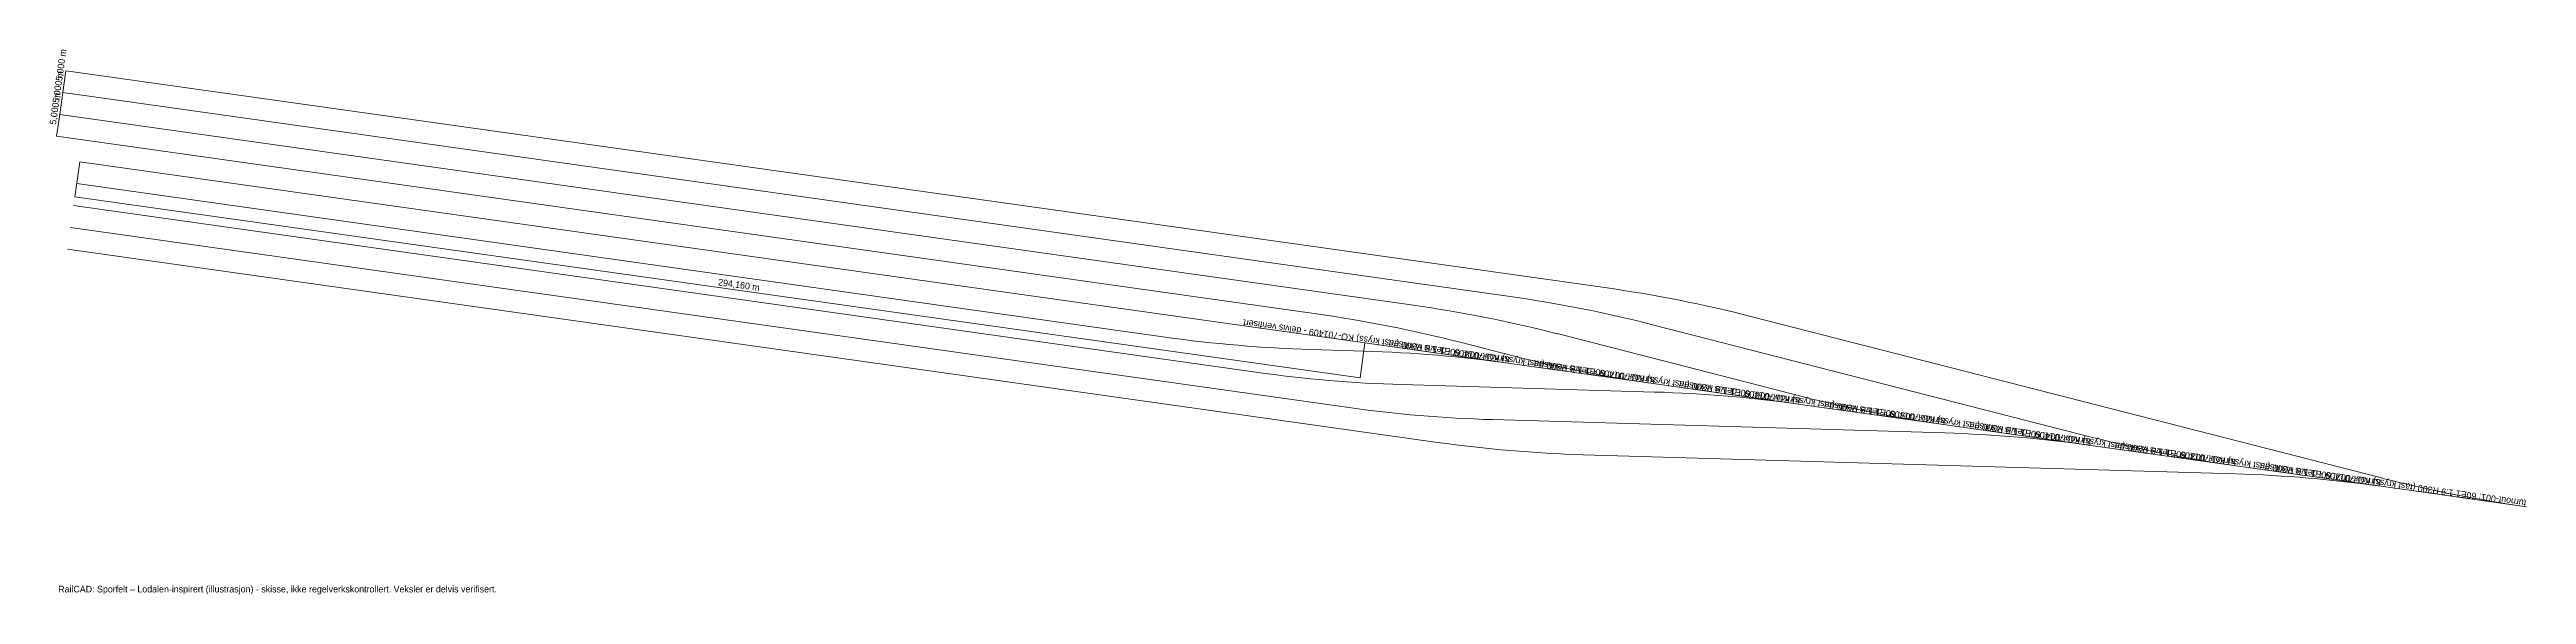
# Model space of a CAD drawing. Header units: metres. Extents: x 37 to 900, y 54 to 177.
# Drawn here: x 37 to 599, y 54 to 177 of the extents above; entities that cross this region are included whole.
import ezdxf

# ---------------------------------------------------------------- set-up
doc = ezdxf.new("R2010")
doc.units = ezdxf.units.M
for name, color, linetype, lineweight in [('RAILCAD_MAAL', 2, 'Continuous', 0), ('RAILCAD_SPORAKSE', 7, 'Continuous', 0), ('RAILCAD_SPORVEKSEL', 4, 'Continuous', 0), ('RAILCAD_TEKST', 8, 'Continuous', 0)]:
    doc.layers.add(name, color=color, linetype=linetype, lineweight=lineweight)

msp = doc.modelspace()

# ---------------------------------------------------------------- linework, layer by layer
at = {"layer": 'RAILCAD_MAAL'}
for p, q in [((40.39, 167.24), (41.09, 172.19)), ((47.03, 171.36), (41.09, 172.19)), ((39.69, 162.29), (40.39, 167.24)), ((46.33, 166.41), (40.39, 167.24)), ((46.33, 166.41), (40.39, 167.24)), ((38.99, 157.34), (39.69, 162.29)), ((44.93, 156.5), (38.99, 157.34)), ((45.63, 161.46), (39.69, 162.29)), ((45.63, 161.46), (39.69, 162.29)), ((44.24, 151.55), (43.12, 143.63)), ((334.4, 102.58), (43.12, 143.63)), ((335.52, 110.51), (334.4, 102.58))]:
    msp.add_line(p, q, dxfattribs=at)
at = {"layer": 'RAILCAD_SPORAKSE'}
for p, q in [((390.4, 122.97), (47.03, 171.36)), ((368.46, 121.01), (46.33, 166.41)), ((346.51, 119.06), (45.63, 161.46)), ((324.56, 117.1), (44.93, 156.5)), ((290.26, 111.83), (43.54, 146.6)), ((335.52, 110.51), (44.24, 151.55)), ((310.81, 103.89), (42.84, 141.65)), ((331.36, 95.94), (42.14, 136.7)), ((351.92, 88), (41.45, 131.75)), ((434.59, 98.4), (379.06, 112.62)), ((500.4, 89.12), (401, 114.57)), ((566.21, 79.85), (422.95, 116.53)), ((335.36, 108.67), (323.32, 109.03)), ((368.78, 107.67), (357.11, 110.66)), ((401.17, 99.4), (343.87, 101.08)), ((466.98, 90.13), (364.43, 93.14)), ((532.79, 80.85), (384.98, 85.19))]:
    msp.add_line(p, q, dxfattribs=at)
for centre, start, end in [((304.64, -178.01), 75.6384, 81.9786), ((326.59, -176.05), 75.6384, 81.9786), ((348.54, -174.1), 75.6384, 81.9786), ((282.7, -179.97), 75.6384, 81.9786), ((332.12, 408.9), 261.9786, 268.3188), ((352.67, 400.95), 261.9786, 268.3188), ((373.23, 393.01), 261.9786, 268.3188), ((393.78, 385.06), 261.9786, 268.3188)]:
    msp.add_arc(centre, 300, start, end, dxfattribs=at)
at = {"layer": 'RAILCAD_SPORVEKSEL'}
for p, q in [((368.42, 105.87), (335.52, 110.51)), ((401.33, 101.23), (368.42, 105.87)), ((434.23, 96.59), (401.33, 101.23)), ((467.14, 91.96), (434.23, 96.59)), ((500.04, 87.32), (467.14, 91.96)), ((532.95, 82.68), (500.04, 87.32)), ((565.85, 78.05), (532.95, 82.68)), ((598.76, 73.41), (565.85, 78.05))]:
    msp.add_line(p, q, dxfattribs=at)
for centre, start, end in [((326.56, -191.2), 81.9786, 88.3188), ((443.19, 398.3), 255.6384, 261.9786), ((392.37, -200.47), 81.9786, 88.3188), ((509, 389.02), 255.6384, 261.9786), ((458.18, -209.74), 81.9786, 88.3188), ((574.81, 379.75), 255.6384, 261.9786), ((523.99, -219.02), 81.9786, 88.3188), ((640.62, 370.47), 255.6384, 261.9786)]:
    msp.add_arc(centre, 300, start, end, dxfattribs=at)

# ---------------------------------------------------------------- texts
at = {"layer": 'RAILCAD_MAAL'}
for s, rotation, p in [('5,000 m', 81.9786, (40.24, 169.79)), ('5,000 m', 81.9786, (39.54, 164.84)), ('5,000 m', 81.9786, (38.85, 159.89)), ('294,160 m', 351.9786, (188.83, 123.6))]:
    msp.add_text(s, height=1.5, rotation=rotation, dxfattribs=at).set_placement(p)
at = {"layer": 'RAILCAD_TEKST'}
for s, p in [('turnout-008: 60E1 1:9 R300 (fast kryss) KO-701409 - delvis verifisert', (368.42, 107.37)), ('turnout-007: 60E1 1:9 R300 (fast kryss) KO-701409 - delvis verifisert', (401.33, 102.73)), ('turnout-006: 60E1 1:9 R300 (fast kryss) KO-701409 - delvis verifisert', (434.23, 98.09)), ('turnout-005: 60E1 1:9 R300 (fast kryss) KO-701409 - delvis verifisert', (467.14, 93.46)), ('turnout-004: 60E1 1:9 R300 (fast kryss) KO-701409 - delvis verifisert', (500.04, 88.82)), ('turnout-003: 60E1 1:9 R300 (fast kryss) KO-701409 - delvis verifisert', (532.95, 84.18)), ('turnout-002: 60E1 1:9 R300 (fast kryss) KO-701409 - delvis verifisert', (565.85, 79.55)), ('turnout-001: 60E1 1:9 R300 (fast kryss) KO-701409 - delvis verifisert', (598.76, 74.91))]:
    msp.add_text(s, height=1.5, rotation=171.9786, dxfattribs=at).set_placement(p)
msp.add_text('RailCAD: Sporfelt – Lodalen-inspirert (illustrasjon) - skisse, ikke regelverkskontrollert. Veksler er delvis verifisert.', height=1.5, dxfattribs=at).set_placement((39.34, 54))

doc.saveas('drawing.dxf')
